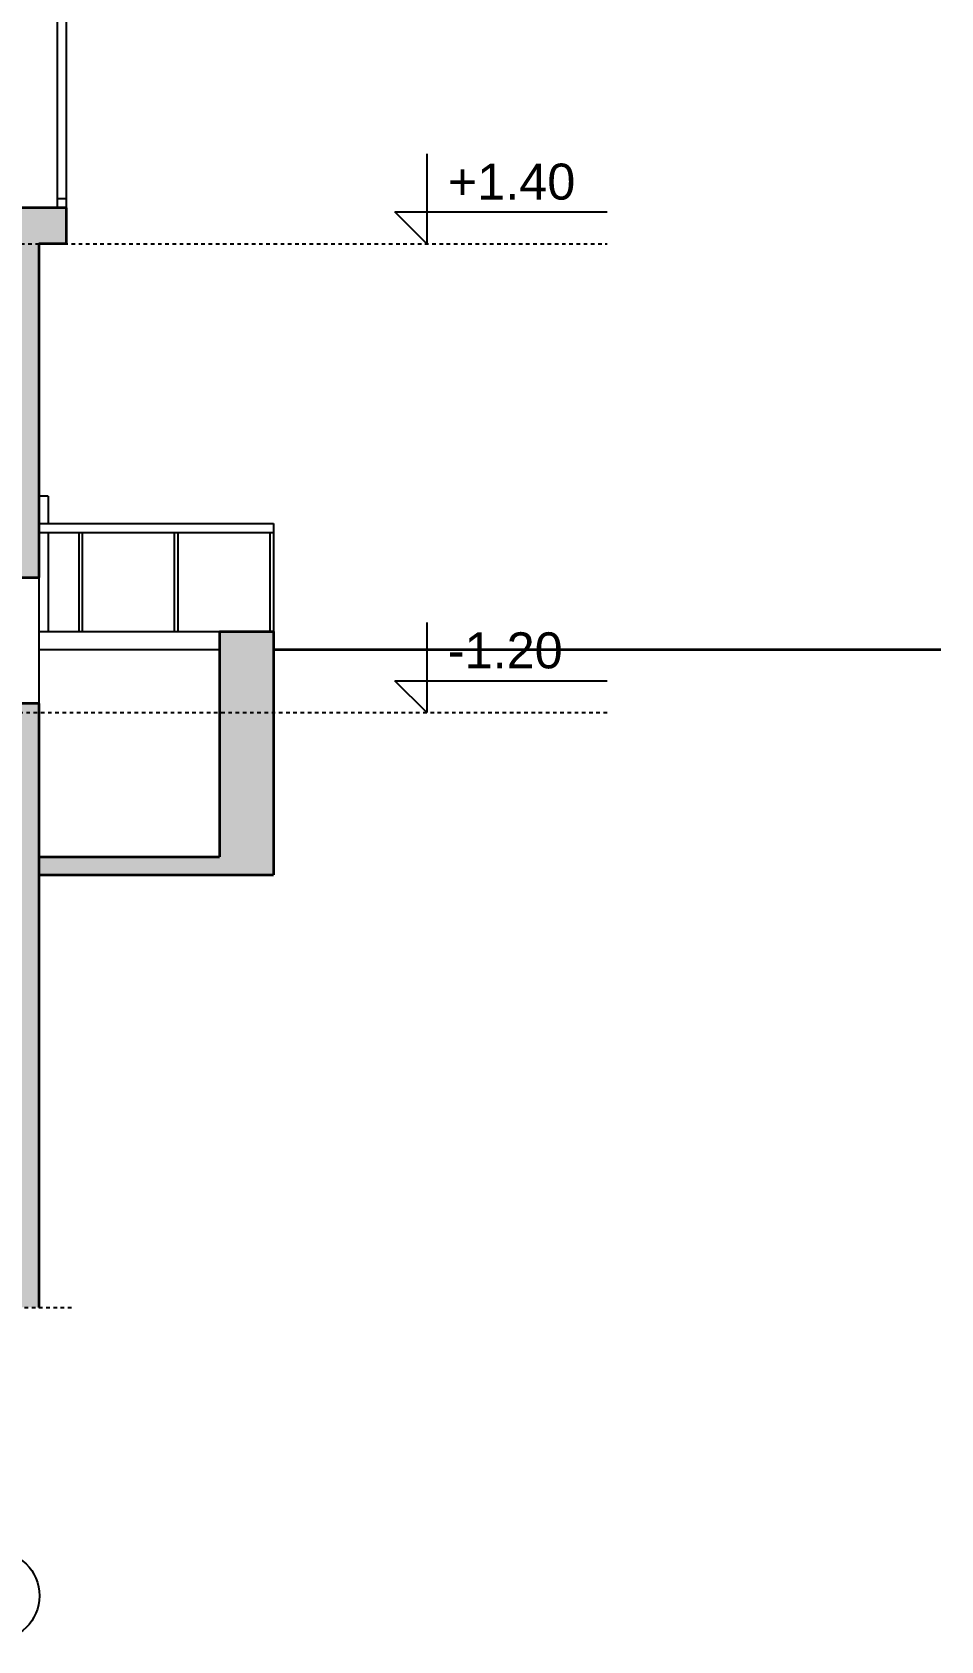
# Model space of a CAD drawing. Header units: inches. Extents: x -72385 to 39588, y -6525 to 66685.
# Drawn here: x 5075 to 5579, y 22991 to 23883 of the extents above; entities that cross this region are included whole.
import ezdxf

# ---------------------------------------------------------------- set-up
doc = ezdxf.new("R2010")
doc.units = ezdxf.units.IN
doc.header["$MEASUREMENT"] = 0
doc.linetypes.add('Hidden', pattern=[0.4, 0.2, -0.2])
for name, color, linetype, lineweight in [('Надписи нива', 252, 'Continuous', 25), ('Надписи Оси', 252, 'Continuous', 25), ('Фасади Разрези дебело', 7, 'Continuous', 35), ('Фасади Разрези пунктир', 253, 'Hidden', 25), ('Фасади Разрези тънко', 253, 'Continuous', 25), ('Щрих стени', 254, 'Continuous', 25)]:
    doc.layers.add(name, color=color, linetype=linetype, lineweight=lineweight)
doc.styles.add('Arial Regular', font='arial.ttf')

msp = doc.modelspace()

# ---------------------------------------------------------------- hatches: boundary and pattern name
at = {"layer": 'Щрих стени', "ltscale": 10}
h = msp.add_hatch(color=256, dxfattribs=at)
h.dxf.hatch_style = 1
h.paths.add_polyline_path([(2387.14, 24075.92), (2952.19, 24075.92), (2952.19, 23995.92), (2954.69, 23995.92), (2954.69, 23625.92), (2984.69, 23625.92), (2984.69, 23995.92), (2987.19, 23995.92), (2987.19, 24075.92), (3544.74, 24075.92), (3544.74, 23625.92), (3549.74, 23625.92), (3549.74, 23995.92), (3587.24, 23995.92), (3587.24, 24075.92), (4158.65, 24075.92), (4158.65, 23625.92), (4188.66, 23625.92), (4188.66, 23875.92), (4619.48, 23875.92), (4619.48, 23855.92), (4649.48, 23855.92), (4649.48, 23876.4), (4907.02, 23751), (5043.74, 23751), (5043.74, 23580.92), (5078.73, 23580.92), (5078.73, 23766), (5093.73, 23766), (5093.73, 23786), (5048.73, 23786), (5048.73, 23766), (4910.48, 23766), (4910.48, 23781.58), (4878.48, 23781.58), (4878.48, 23797.16), (4846.48, 23797.16), (4846.48, 23812.74), (4814.48, 23812.74), (4814.48, 23828.32), (4782.48, 23828.32), (4782.48, 23843.9), (4750.48, 23843.9), (4750.48, 23859.48), (4718.48, 23859.48), (4718.48, 23875.06), (4686.48, 23875.06), (4686.48, 23890.92), (4188.66, 23890.92), (4188.66, 24140.92), (4458.68, 24140.92), (4458.68, 24090.92), (4488.68, 24090.92), (4488.68, 24140.92), (4650.45, 24140.92), (4907.02, 24016), (5078.73, 24016), (5078.73, 24051), (5048.73, 24051), (5048.73, 24031), (4910.48, 24031), (4910.48, 24046.58), (4878.48, 24046.58), (4878.48, 24062.16), (4846.48, 24062.16), (4846.48, 24077.74), (4814.48, 24077.74), (4814.48, 24093.32), (4782.48, 24093.32), (4782.48, 24108.9), (4750.48, 24108.9), (4750.48, 24124.48), (4718.48, 24124.48), (4718.48, 24140.06), (4686.48, 24140.06), (4686.48, 24155.92), (-75.55, 24155.92), (-75.55, 23625.92), (-45.55, 23625.92), (-45.55, 24075.92), (521.99, 24075.92), (521.99, 23995.92), (524.49, 23995.92), (524.49, 23625.92), (554.49, 23625.92), (554.49, 23995.92), (557, 23995.92), (557, 24075.92), (697.01, 24075.92), (697.01, 23625.92), (727.01, 23625.92), (727.01, 24075.92), (1122.04, 24075.92), (1122.04, 23995.92), (1157.05, 23995.92), (1157.05, 24075.92), (1327.06, 24075.92), (1327.06, 23625.92), (1357.06, 23625.92), (1357.06, 24075.92), (1722.09, 24075.92), (1722.09, 23995.92), (1739.59, 23995.92), (1739.59, 23625.92), (1769.59, 23625.92), (1769.59, 23995.92), (1787.1, 23995.92), (1787.1, 24075.92), (2344.64, 24075.92), (2344.64, 23995.92), (2387.14, 23995.92)])
h.paths.add_polyline_path([(-45.55, 24090.92), (-45.55, 24140.92), (4158.65, 24140.92), (4158.65, 24090.92)], flags=16)
h = msp.add_hatch(color=256, dxfattribs=at)
h.dxf.hatch_style = 1
h.paths.add_polyline_path([(1179.54, 23255.92), (1714.59, 23255.92), (1714.59, 23175.92), (1794.59, 23175.92), (1794.59, 23255.92), (2329.64, 23255.92), (2329.64, 23175.92), (2409.64, 23175.92), (2409.64, 23255.92), (2929.69, 23255.92), (2929.69, 23175.92), (3009.69, 23175.92), (3009.69, 23255.92), (3529.74, 23255.92), (3529.74, 23175.92), (3609.74, 23175.92), (3609.74, 23255.92), (4129.79, 23255.92), (4129.79, 23175.92), (4209.79, 23175.92), (4209.79, 23255.92), (4998.73, 23255.92), (4998.73, 23175.92), (5078.73, 23175.92), (5078.73, 23510.92), (5043.74, 23510.92), (5043.74, 23505.92), (4905.48, 23505.92), (4905.48, 23520.92), (4873.48, 23520.92), (4873.48, 23535.92), (4841.48, 23535.92), (4841.48, 23550.92), (4809.48, 23550.92), (4809.48, 23565.92), (4777.48, 23565.92), (4777.48, 23580.92), (4745.48, 23580.92), (4745.48, 23595.92), (4713.48, 23595.92), (4713.48, 23610.92), (4681.48, 23610.92), (4681.48, 23625.92), (-75.55, 23625.92), (-75.55, 23610.92), (-75.46, 23610.92), (-75.46, 23475.92), (-45.55, 23475.92), (-45.55, 23610.92), (521.99, 23610.92), (521.99, 23535.92), (557, 23535.92), (557, 23610.92), (1122.04, 23610.92), (1122.04, 23535.92), (1124.54, 23535.92), (1124.54, 23475.92), (1154.54, 23475.92), (1154.54, 23535.92), (1157.04, 23535.92), (1157.04, 23610.92), (1722.09, 23610.92), (1722.09, 23535.92), (1787.1, 23535.92), (1787.1, 23610.92), (2352.14, 23610.92), (2352.14, 23535.92), (2387.14, 23535.92), (2387.14, 23610.92), (2952.19, 23610.92), (2952.19, 23535.92), (2987.19, 23535.92), (2987.19, 23610.92), (3552.24, 23610.92), (3552.24, 23535.92), (3554.74, 23535.92), (3554.74, 23475.92), (3584.74, 23475.92), (3584.74, 23535.92), (3587.24, 23535.92), (3587.24, 23610.92), (4152.29, 23610.92), (4152.29, 23535.92), (4187.29, 23535.92), (4187.29, 23610.92), (4349.64, 23610.92), (4349.64, 23265.92), (4379.64, 23265.92), (4379.64, 23610.92), (4646.14, 23610.92), (4902.14, 23490.92), (5028.72, 23490.92), (5028.72, 23265.92), (-75.55, 23265.92), (-75.55, 23175.92), (-20.5, 23175.92), (-20.5, 23255.92), (499.49, 23255.92), (499.49, 23175.92), (579.5, 23175.92), (579.5, 23255.92), (1099.54, 23255.92), (1099.54, 23175.92), (1179.54, 23175.92)])
h.paths.add_polyline_path([(5208.73, 23550.92), (5178.73, 23550.92), (5178.73, 23425.92), (5078.73, 23425.92), (5078.73, 23415.92), (5208.73, 23415.92)])

# ---------------------------------------------------------------- linework, layer by layer
at = {"layer": 'Надписи нива', "ltscale": 10}
for p, q in [((5293.73, 23816), (5293.73, 23766)), ((5276.06, 23783.68), (5393.73, 23783.68)), ((5293.73, 23766), (5276.06, 23783.68)), ((5293.73, 23555.92), (5293.73, 23505.92)), ((5276.06, 23523.6), (5393.73, 23523.6)), ((5293.73, 23505.92), (5276.06, 23523.6))]:
    msp.add_line(p, q, dxfattribs=at)
at = {"layer": 'Надписи нива', "linetype": 'Hidden', "ltscale": 10}
for p, q in [((5048.73, 23766), (5393.73, 23766)), ((5043.74, 23505.92), (5393.73, 23505.92))]:
    msp.add_line(p, q, dxfattribs=at)
at = {"layer": 'Надписи Оси', "ltscale": 50}
msp.add_circle((5053.96, 23015.92), 25, dxfattribs=at)
at = {"layer": 'Фасади Разрези дебело', "ltscale": 10, "extrusion": (-1.2091e-15, 1, -2.22045e-16)}
for p, q in [((5093.73, 23786), (5048.73, 23786)), ((5093.73, 23766), (5078.73, 23766))]:
    msp.add_line(p, q, dxfattribs=at)
at = {"layer": 'Фасади Разрези дебело', "ltscale": 10}
for p, q in [((5093.73, 23786), (5093.73, 23766)), ((5078.73, 23766), (5078.73, 23580.92)), ((5043.74, 23580.92), (5078.73, 23580.92)), ((5178.73, 23550.92), (5178.73, 23425.92)), ((5178.73, 23550.92), (5208.73, 23550.92)), ((5208.73, 23550.92), (5208.73, 23415.92)), ((5078.73, 23510.92), (5043.74, 23510.92)), ((5078.73, 23510.92), (5078.73, 23175.92))]:
    msp.add_line(p, q, dxfattribs=at)
at = {"layer": 'Фасади Разрези дебело', "ltscale": 10, "extrusion": (1.2091e-15, 1, -2.22045e-16)}
for p, q in [((5078.72, 23610.92), (5078.73, 23610.92)), ((5208.73, 23540.92), (5578.73, 23540.92)), ((5078.73, 23425.92), (5178.73, 23425.92)), ((5078.73, 23415.92), (5208.73, 23415.92))]:
    msp.add_line(p, q, dxfattribs=at)
at = {"layer": 'Фасади Разрези пунктир', "ltscale": 10, "extrusion": (1.2091e-15, 1, -2.22045e-16)}
msp.add_line((4978.73, 23175.92), (5098.73, 23175.92), dxfattribs=at)
at = {"layer": 'Фасади Разрези тънко', "ltscale": 10}
for p, q in [((5088.73, 25581), (5088.73, 23786)), ((5093.73, 25581), (5093.73, 23786)), ((5083.73, 23625.92), (5078.73, 23625.92)), ((5083.73, 23625.92), (5083.73, 23610.92)), ((5208.73, 23610.92), (5208.73, 23550.92)), ((5083.73, 23605.92), (5083.73, 23550.92)), ((5100.73, 23605.92), (5100.73, 23550.92)), ((5102.73, 23605.92), (5102.73, 23550.92)), ((5153.73, 23605.92), (5153.73, 23550.92)), ((5155.73, 23605.92), (5155.73, 23550.92)), ((5206.73, 23605.92), (5206.73, 23550.92)), ((5078.73, 23580.92), (5078.73, 23510.92))]:
    msp.add_line(p, q, dxfattribs=at)
at = {"layer": 'Фасади Разрези тънко', "ltscale": 10, "extrusion": (-1.2091e-15, 1, -2.22045e-16)}
msp.add_line((5093.73, 23791), (5088.73, 23791), dxfattribs=at)
at = {"layer": 'Фасади Разрези тънко', "ltscale": 10, "extrusion": (1.2091e-15, 1, -2.22045e-16)}
for p, q in [((5078.72, 23610.92), (5208.73, 23610.92)), ((5078.73, 23605.92), (5208.73, 23605.92)), ((5078.73, 23550.92), (5178.73, 23550.92)), ((5078.73, 23540.92), (5178.73, 23540.92))]:
    msp.add_line(p, q, dxfattribs=at)

# ---------------------------------------------------------------- texts
at = {"layer": 'Надписи нива', "ltscale": 10, "char_height": 20, "width": 180.4891, "attachment_point": 1, "style": 'Arial Regular'}
for s, insert in [('+1.40', (5305.41, 23810.53)), ('-1.20', (5305.41, 23550.45))]:
    msp.add_mtext(s, dxfattribs=dict(at, insert=insert))

doc.saveas('drawing.dxf')
